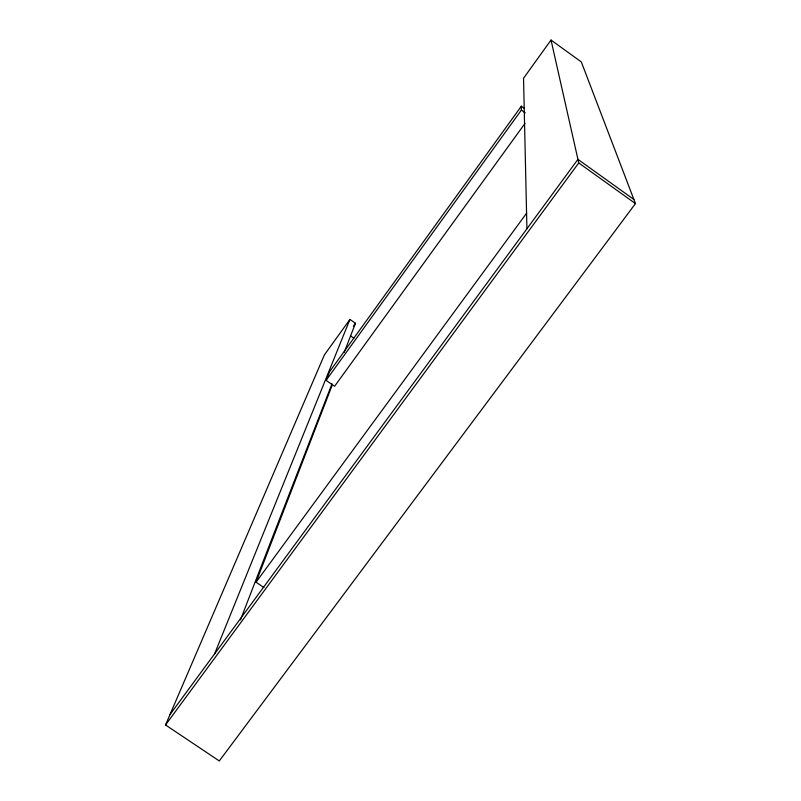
<?xml version="1.0" encoding="UTF-8"?>
<svg xmlns="http://www.w3.org/2000/svg" width="801" height="801" viewBox="0 0 801 801"><rect width="100%" height="100%" fill="white"/><g stroke="black" fill="none" stroke-linecap="round" stroke-linejoin="round"><path stroke-width="1.2" d="M263.899 587.544L256.05 582.197L331.924 385.832M240.43 619.924L332.014 383.769M344.2 352.36L355.474 323.284L349.937 319.409L324.395 354.893L165.537 724.965L219.294 760.95L635.463 203.604L581.306 61.927L551.028 40.05L523.534 78.258L526.918 228.786M214.598 653.856L349.937 319.409M524.975 123.434L334.588 386.282L326.067 380.365L329.531 371.774L521.331 106.193L524.184 108.245M353.381 326.187L355.474 323.284M326.067 380.365L521.361 110.087L521.331 106.193M256.05 582.197L526.698 213.066M170.002 714.552L577.932 159.359L633.891 199.479M165.537 724.965L578.743 162.933L551.028 40.05M350.798 336.06L353.812 338.162M578.743 162.933L635.463 203.604M521.361 110.087L525.246 112.871"/></g></svg>
